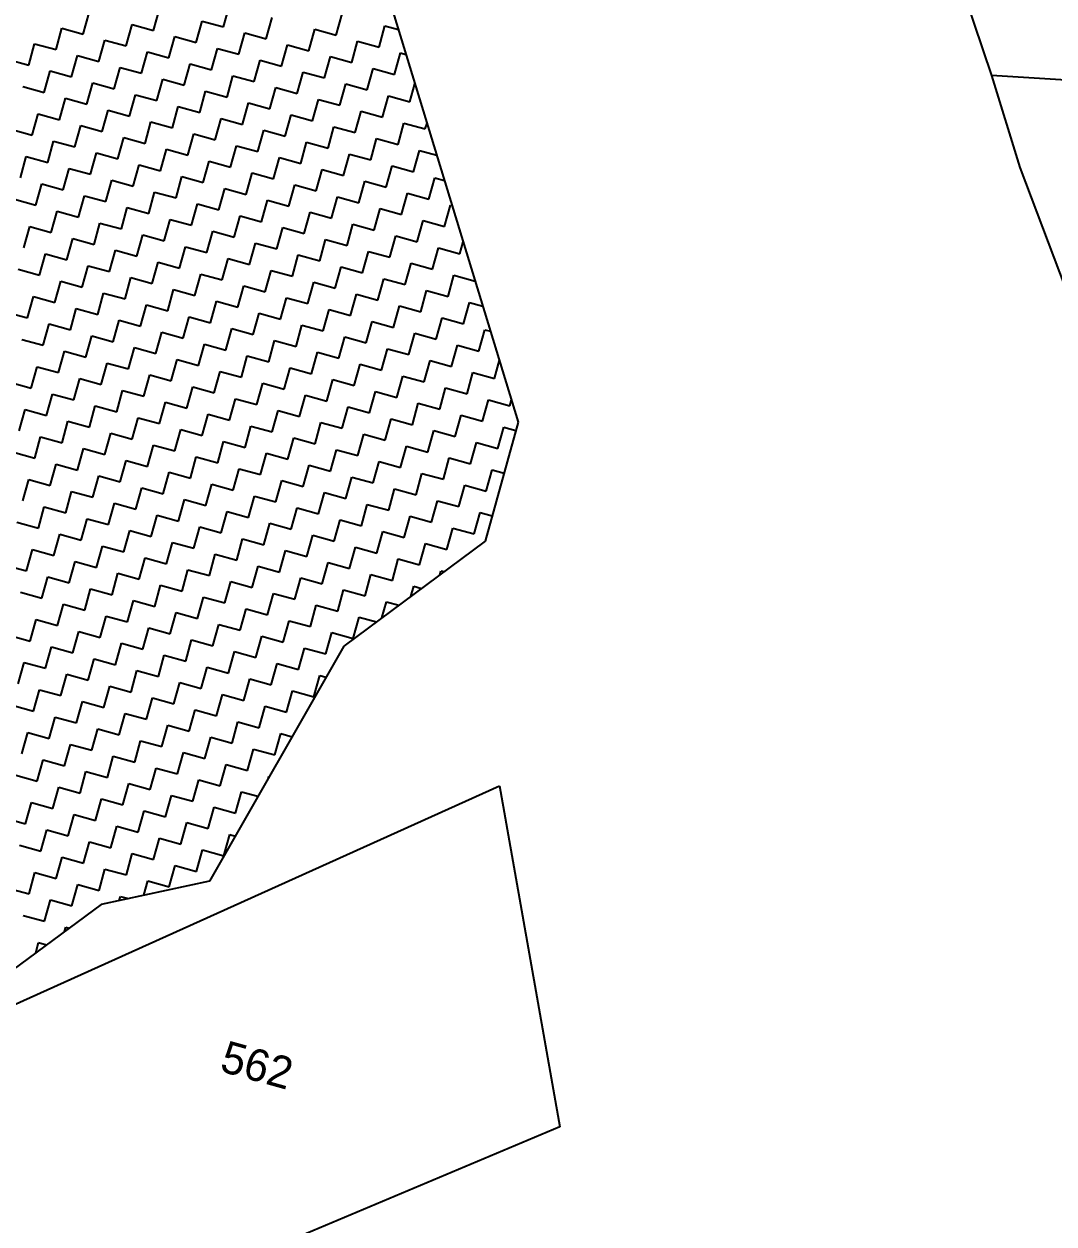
# Model space of a CAD drawing. Header units: metres. Extents: x 291974 to 293244, y 2020596 to 2023640.
# Drawn here: x 292691.4 to 292807.5, y 2022421.7 to 2022557 of the extents above; entities that cross this region are included whole.
import ezdxf
from ezdxf.enums import TextEntityAlignment as Align

# ---------------------------------------------------------------- set-up
doc = ezdxf.new("R2010")
doc.units = ezdxf.units.M
doc.header["$MEASUREMENT"] = 0
for name, color, linetype in [('POLY_HATCH', 12, 'Continuous'), ('POLY_PARCEL', 6, 'Continuous'), ('TEXT_PARCEL', 7, 'Continuous')]:
    doc.layers.add(name, color=color, linetype=linetype)
doc.styles.add('TEXT_MAP', font='')
doc.styles.get('TEXT_MAP').set_extended_font_data('Kruti Dev 050')

msp = doc.modelspace()

# ---------------------------------------------------------------- linework, layer by layer
at = {"layer": 'POLY_HATCH'}
for p, q in [((292731.63, 2022562.76), (292747.1, 2022512.11)), ((292747.1, 2022512.11), (292743.38, 2022498.7)), ((292743.38, 2022498.7), (292727.45, 2022486.86)), ((292727.45, 2022486.86), (292712.27, 2022460.36)), ((292712.27, 2022460.36), (292700.09, 2022457.72)), ((292700.09, 2022457.72), (292662.29, 2022429.86))]:
    msp.add_line(p, q, dxfattribs=at)
at = {"layer": 'POLY_HATCH', "linetype": 'Continuous'}
for p, q in [((292698.06, 2022555.85), (292698.73, 2022558.26)), ((292705.96, 2022556.26), (292706.63, 2022558.67)), ((292713.86, 2022556.66), (292714.53, 2022559.07)), ((292726.58, 2022555.73), (292727.25, 2022558.14)), ((292694.98, 2022554.11), (292695.65, 2022556.52)), ((292695.65, 2022556.52), (292698.06, 2022555.85)), ((292702.88, 2022554.52), (292703.55, 2022556.93)), ((292703.55, 2022556.93), (292705.96, 2022556.26)), ((292710.78, 2022554.92), (292711.45, 2022557.33)), ((292711.45, 2022557.33), (292713.86, 2022556.66)), ((292718.68, 2022555.33), (292719.35, 2022557.74)), ((292731.4, 2022554.39), (292732.07, 2022556.8)), ((292732.07, 2022556.8), (292733.58, 2022556.39)), ((292699.8, 2022552.78), (292700.47, 2022555.19)), ((292700.47, 2022555.19), (292702.88, 2022554.52)), ((292707.7, 2022553.18), (292708.37, 2022555.59)), ((292708.37, 2022555.59), (292710.78, 2022554.92)), ((292715.6, 2022553.58), (292716.27, 2022556)), ((292716.27, 2022556), (292718.68, 2022555.33)), ((292723.5, 2022553.99), (292724.17, 2022556.4)), ((292724.17, 2022556.4), (292726.58, 2022555.73)), ((292691.9, 2022552.37), (292692.57, 2022554.78)), ((292692.57, 2022554.78), (292694.98, 2022554.11)), ((292704.62, 2022551.44), (292705.29, 2022553.85)), ((292705.29, 2022553.85), (292707.7, 2022553.18)), ((292712.52, 2022551.84), (292713.19, 2022554.25)), ((292713.19, 2022554.25), (292715.6, 2022553.58)), ((292720.42, 2022552.25), (292721.09, 2022554.66)), ((292721.09, 2022554.66), (292723.5, 2022553.99)), ((292728.32, 2022552.65), (292728.99, 2022555.06)), ((292728.99, 2022555.06), (292731.4, 2022554.39)), ((292689.49, 2022553.04), (292691.9, 2022552.37)), ((292696.72, 2022551.03), (292697.39, 2022553.44)), ((292697.39, 2022553.44), (292699.8, 2022552.78)), ((292709.44, 2022550.1), (292710.11, 2022552.51)), ((292710.11, 2022552.51), (292712.52, 2022551.84)), ((292717.34, 2022550.51), (292718.01, 2022552.92)), ((292718.01, 2022552.92), (292720.42, 2022552.25)), ((292725.24, 2022550.91), (292725.91, 2022553.32)), ((292725.91, 2022553.32), (292728.32, 2022552.65)), ((292733.14, 2022551.32), (292733.81, 2022553.73)), ((292733.81, 2022553.73), (292734.44, 2022553.55)), ((292693.64, 2022549.29), (292694.31, 2022551.7)), ((292694.31, 2022551.7), (292696.72, 2022551.03)), ((292701.54, 2022549.7), (292702.21, 2022552.11)), ((292702.21, 2022552.11), (292704.62, 2022551.44)), ((292714.26, 2022548.76), (292714.93, 2022551.17)), ((292714.93, 2022551.17), (292717.34, 2022550.51)), ((292722.16, 2022549.17), (292722.83, 2022551.58)), ((292722.83, 2022551.58), (292725.24, 2022550.91)), ((292730.06, 2022549.57), (292730.73, 2022551.98)), ((292730.73, 2022551.98), (292733.14, 2022551.32)), ((292691.23, 2022549.96), (292693.64, 2022549.29)), ((292698.46, 2022547.95), (292699.13, 2022550.36)), ((292699.13, 2022550.36), (292701.54, 2022549.7)), ((292706.36, 2022548.36), (292707.03, 2022550.77)), ((292707.03, 2022550.77), (292709.44, 2022550.1)), ((292719.08, 2022547.43), (292719.75, 2022549.84)), ((292719.75, 2022549.84), (292722.16, 2022549.17)), ((292726.98, 2022547.83), (292727.65, 2022550.24)), ((292727.65, 2022550.24), (292730.06, 2022549.57)), ((292734.88, 2022548.24), (292735.45, 2022550.27)), ((292695.38, 2022546.21), (292696.05, 2022548.62)), ((292696.05, 2022548.62), (292698.46, 2022547.95)), ((292703.28, 2022546.62), (292703.95, 2022549.03)), ((292703.95, 2022549.03), (292706.36, 2022548.36)), ((292711.18, 2022547.02), (292711.85, 2022549.43)), ((292711.85, 2022549.43), (292714.26, 2022548.76)), ((292723.9, 2022546.09), (292724.57, 2022548.5)), ((292724.57, 2022548.5), (292726.98, 2022547.83)), ((292731.8, 2022546.49), (292732.47, 2022548.9)), ((292732.47, 2022548.9), (292734.88, 2022548.24)), ((292700.2, 2022544.88), (292700.87, 2022547.29)), ((292700.87, 2022547.29), (292703.28, 2022546.62)), ((292708.1, 2022545.28), (292708.77, 2022547.69)), ((292708.77, 2022547.69), (292711.18, 2022547.02)), ((292716, 2022545.68), (292716.67, 2022548.1)), ((292716.67, 2022548.1), (292719.08, 2022547.43)), ((292728.72, 2022544.75), (292729.39, 2022547.16)), ((292729.39, 2022547.16), (292731.8, 2022546.49)), ((292692.3, 2022544.47), (292692.97, 2022546.88)), ((292692.97, 2022546.88), (292695.38, 2022546.21)), ((292705.02, 2022543.54), (292705.69, 2022545.95)), ((292705.69, 2022545.95), (292708.1, 2022545.28)), ((292712.92, 2022543.94), (292713.59, 2022546.35)), ((292713.59, 2022546.35), (292716, 2022545.68)), ((292720.82, 2022544.35), (292721.49, 2022546.76)), ((292721.49, 2022546.76), (292723.9, 2022546.09)), ((292733.55, 2022543.42), (292734.21, 2022545.83)), ((292734.21, 2022545.83), (292736.62, 2022545.16)), ((292736.62, 2022545.16), (292736.81, 2022545.81)), ((292689.89, 2022545.14), (292692.3, 2022544.47)), ((292697.12, 2022543.13), (292697.79, 2022545.54)), ((292697.79, 2022545.54), (292700.2, 2022544.88)), ((292709.85, 2022542.2), (292710.51, 2022544.61)), ((292710.51, 2022544.61), (292712.92, 2022543.94)), ((292717.75, 2022542.61), (292718.41, 2022545.02)), ((292718.41, 2022545.02), (292720.82, 2022544.35)), ((292725.65, 2022543.01), (292726.31, 2022545.42)), ((292726.31, 2022545.42), (292728.72, 2022544.75)), ((292694.05, 2022541.39), (292694.71, 2022543.8)), ((292694.71, 2022543.8), (292697.12, 2022543.13)), ((292701.95, 2022541.8), (292702.61, 2022544.21)), ((292702.61, 2022544.21), (292705.02, 2022543.54)), ((292714.67, 2022540.86), (292715.33, 2022543.27)), ((292715.33, 2022543.27), (292717.75, 2022542.61)), ((292722.57, 2022541.27), (292723.23, 2022543.68)), ((292723.23, 2022543.68), (292725.65, 2022543.01)), ((292730.47, 2022541.67), (292731.13, 2022544.08)), ((292731.13, 2022544.08), (292733.55, 2022543.42)), ((292690.97, 2022539.65), (292691.63, 2022542.06)), ((292691.63, 2022542.06), (292694.05, 2022541.39)), ((292698.87, 2022540.05), (292699.53, 2022542.46)), ((292699.53, 2022542.46), (292701.95, 2022541.8)), ((292706.77, 2022540.46), (292707.43, 2022542.87)), ((292707.43, 2022542.87), (292709.85, 2022542.2)), ((292719.49, 2022539.53), (292720.16, 2022541.94)), ((292720.16, 2022541.94), (292722.57, 2022541.27)), ((292727.39, 2022539.93), (292728.06, 2022542.34)), ((292728.06, 2022542.34), (292730.47, 2022541.67)), ((292735.29, 2022540.34), (292735.96, 2022542.75)), ((292735.96, 2022542.75), (292737.91, 2022542.21)), ((292695.79, 2022538.31), (292696.46, 2022540.72)), ((292696.46, 2022540.72), (292698.87, 2022540.05)), ((292703.69, 2022538.72), (292704.36, 2022541.13)), ((292704.36, 2022541.13), (292706.77, 2022540.46)), ((292711.59, 2022539.12), (292712.26, 2022541.53)), ((292712.26, 2022541.53), (292714.67, 2022540.86)), ((292724.31, 2022538.19), (292724.98, 2022540.6)), ((292724.98, 2022540.6), (292727.39, 2022539.93)), ((292732.21, 2022538.59), (292732.88, 2022541)), ((292732.88, 2022541), (292735.29, 2022540.34)), ((292692.71, 2022536.57), (292693.38, 2022538.98)), ((292693.38, 2022538.98), (292695.79, 2022538.31)), ((292700.61, 2022536.98), (292701.28, 2022539.39)), ((292701.28, 2022539.39), (292703.69, 2022538.72)), ((292708.51, 2022537.38), (292709.18, 2022539.79)), ((292709.18, 2022539.79), (292711.59, 2022539.12)), ((292716.41, 2022537.78), (292717.08, 2022540.2)), ((292717.08, 2022540.2), (292719.49, 2022539.53)), ((292729.13, 2022536.85), (292729.8, 2022539.26)), ((292729.8, 2022539.26), (292732.21, 2022538.59)), ((292737.03, 2022537.26), (292737.7, 2022539.67)), ((292737.7, 2022539.67), (292738.77, 2022539.37)), ((292697.53, 2022535.23), (292698.2, 2022537.64)), ((292698.2, 2022537.64), (292700.61, 2022536.98)), ((292705.43, 2022535.64), (292706.1, 2022538.05)), ((292706.1, 2022538.05), (292708.51, 2022537.38)), ((292713.33, 2022536.04), (292714, 2022538.45)), ((292714, 2022538.45), (292716.41, 2022537.78)), ((292721.23, 2022536.45), (292721.9, 2022538.86)), ((292721.9, 2022538.86), (292724.31, 2022538.19)), ((292733.95, 2022535.52), (292734.62, 2022537.93)), ((292734.62, 2022537.93), (292737.03, 2022537.26)), ((292690.3, 2022537.24), (292692.71, 2022536.57)), ((292702.35, 2022533.9), (292703.02, 2022536.31)), ((292703.02, 2022536.31), (292705.43, 2022535.64)), ((292710.25, 2022534.3), (292710.92, 2022536.71)), ((292710.92, 2022536.71), (292713.33, 2022536.04)), ((292718.15, 2022534.71), (292718.82, 2022537.12)), ((292718.82, 2022537.12), (292721.23, 2022536.45)), ((292726.05, 2022535.11), (292726.72, 2022537.52)), ((292726.72, 2022537.52), (292729.13, 2022536.85)), ((292730.87, 2022533.77), (292731.54, 2022536.18)), ((292731.54, 2022536.18), (292733.95, 2022535.52)), ((292738.77, 2022534.18), (292739.44, 2022536.59)), ((292739.44, 2022536.59), (292739.64, 2022536.53)), ((292694.45, 2022533.49), (292695.12, 2022535.9)), ((292695.12, 2022535.9), (292697.53, 2022535.23)), ((292707.17, 2022532.56), (292707.84, 2022534.97)), ((292707.84, 2022534.97), (292710.25, 2022534.3)), ((292715.07, 2022532.96), (292715.74, 2022535.37)), ((292715.74, 2022535.37), (292718.15, 2022534.71)), ((292722.97, 2022533.37), (292723.64, 2022535.78)), ((292723.64, 2022535.78), (292726.05, 2022535.11)), ((292735.69, 2022532.44), (292736.36, 2022534.85)), ((292736.36, 2022534.85), (292738.77, 2022534.18)), ((292691.37, 2022531.75), (292692.04, 2022534.16)), ((292692.04, 2022534.16), (292694.45, 2022533.49)), ((292699.27, 2022532.15), (292699.94, 2022534.56)), ((292699.94, 2022534.56), (292702.35, 2022533.9)), ((292711.99, 2022531.22), (292712.66, 2022533.63)), ((292712.66, 2022533.63), (292715.07, 2022532.96)), ((292719.89, 2022531.63), (292720.56, 2022534.04)), ((292720.56, 2022534.04), (292722.97, 2022533.37)), ((292727.79, 2022532.03), (292728.46, 2022534.44)), ((292728.46, 2022534.44), (292730.87, 2022533.77)), ((292696.19, 2022530.41), (292696.86, 2022532.82)), ((292696.86, 2022532.82), (292699.27, 2022532.15)), ((292704.09, 2022530.82), (292704.76, 2022533.23)), ((292704.76, 2022533.23), (292707.17, 2022532.56)), ((292716.81, 2022529.88), (292717.48, 2022532.3)), ((292717.48, 2022532.3), (292719.89, 2022531.63)), ((292724.71, 2022530.29), (292725.38, 2022532.7)), ((292725.38, 2022532.7), (292727.79, 2022532.03)), ((292732.61, 2022530.69), (292733.28, 2022533.11)), ((292733.28, 2022533.11), (292735.69, 2022532.44)), ((292740.51, 2022531.1), (292740.89, 2022532.45)), ((292693.11, 2022528.67), (292693.78, 2022531.08)), ((292693.78, 2022531.08), (292696.19, 2022530.41)), ((292701.01, 2022529.08), (292701.68, 2022531.49)), ((292701.68, 2022531.49), (292704.09, 2022530.82)), ((292708.91, 2022529.48), (292709.58, 2022531.89)), ((292709.58, 2022531.89), (292711.99, 2022531.22)), ((292721.63, 2022528.55), (292722.3, 2022530.96)), ((292722.3, 2022530.96), (292724.71, 2022530.29)), ((292729.53, 2022528.95), (292730.2, 2022531.36)), ((292730.2, 2022531.36), (292732.61, 2022530.69)), ((292737.43, 2022529.36), (292738.1, 2022531.77)), ((292738.1, 2022531.77), (292740.51, 2022531.1)), ((292697.93, 2022527.33), (292698.6, 2022529.74)), ((292698.6, 2022529.74), (292701.01, 2022529.08)), ((292705.83, 2022527.74), (292706.5, 2022530.15)), ((292706.5, 2022530.15), (292708.91, 2022529.48)), ((292713.73, 2022528.14), (292714.4, 2022530.55)), ((292714.4, 2022530.55), (292716.81, 2022529.88)), ((292726.45, 2022527.21), (292727.12, 2022529.62)), ((292727.12, 2022529.62), (292729.53, 2022528.95)), ((292734.35, 2022527.62), (292735.02, 2022530.03)), ((292735.02, 2022530.03), (292737.43, 2022529.36)), ((292690.7, 2022529.34), (292693.11, 2022528.67)), ((292702.76, 2022526), (292703.42, 2022528.41)), ((292703.42, 2022528.41), (292705.83, 2022527.74)), ((292710.65, 2022526.4), (292711.32, 2022528.81)), ((292711.32, 2022528.81), (292713.73, 2022528.14)), ((292718.55, 2022526.81), (292719.22, 2022529.22)), ((292719.22, 2022529.22), (292721.63, 2022528.55)), ((292731.28, 2022525.87), (292731.94, 2022528.28)), ((292731.94, 2022528.28), (292734.35, 2022527.62)), ((292739.18, 2022526.28), (292739.84, 2022528.69)), ((292739.84, 2022528.69), (292742.24, 2022528.02)), ((292694.86, 2022525.59), (292695.52, 2022528)), ((292695.52, 2022528), (292697.93, 2022527.33)), ((292707.58, 2022524.66), (292708.24, 2022527.07)), ((292708.24, 2022527.07), (292710.65, 2022526.4)), ((292715.48, 2022525.06), (292716.14, 2022527.47)), ((292716.14, 2022527.47), (292718.55, 2022526.81)), ((292723.38, 2022525.47), (292724.04, 2022527.88)), ((292724.04, 2022527.88), (292726.45, 2022527.21)), ((292736.1, 2022524.54), (292736.77, 2022526.95)), ((292736.77, 2022526.95), (292739.18, 2022526.28)), ((292691.78, 2022523.85), (292692.44, 2022526.26)), ((292692.44, 2022526.26), (292694.86, 2022525.59)), ((292699.68, 2022524.25), (292700.34, 2022526.66)), ((292700.34, 2022526.66), (292702.76, 2022526)), ((292712.4, 2022523.32), (292713.07, 2022525.73)), ((292713.07, 2022525.73), (292715.48, 2022525.06)), ((292720.3, 2022523.73), (292720.97, 2022526.14)), ((292720.97, 2022526.14), (292723.38, 2022525.47)), ((292728.2, 2022524.13), (292728.87, 2022526.54)), ((292728.87, 2022526.54), (292731.28, 2022525.87)), ((292740.92, 2022523.2), (292741.59, 2022525.61)), ((292741.59, 2022525.61), (292743.11, 2022525.19)), ((292689.37, 2022524.52), (292691.78, 2022523.85)), ((292696.6, 2022522.51), (292697.27, 2022524.92)), ((292697.27, 2022524.92), (292699.68, 2022524.25)), ((292704.5, 2022522.92), (292705.17, 2022525.33)), ((292705.17, 2022525.33), (292707.58, 2022524.66)), ((292717.22, 2022521.99), (292717.89, 2022524.4)), ((292717.89, 2022524.4), (292720.3, 2022523.73)), ((292725.12, 2022522.39), (292725.79, 2022524.8)), ((292725.79, 2022524.8), (292728.2, 2022524.13)), ((292733.02, 2022522.79), (292733.69, 2022525.21)), ((292733.69, 2022525.21), (292736.1, 2022524.54)), ((292693.52, 2022520.77), (292694.19, 2022523.18)), ((292694.19, 2022523.18), (292696.6, 2022522.51)), ((292701.42, 2022521.18), (292702.09, 2022523.59)), ((292702.09, 2022523.59), (292704.5, 2022522.92)), ((292709.32, 2022521.58), (292709.99, 2022523.99)), ((292709.99, 2022523.99), (292712.4, 2022523.32)), ((292714.14, 2022520.24), (292714.81, 2022522.65)), ((292714.81, 2022522.65), (292717.22, 2022521.99)), ((292722.04, 2022520.65), (292722.71, 2022523.06)), ((292722.71, 2022523.06), (292725.12, 2022522.39)), ((292729.94, 2022521.05), (292730.61, 2022523.46)), ((292730.61, 2022523.46), (292733.02, 2022522.79)), ((292737.84, 2022521.46), (292738.51, 2022523.87)), ((292738.51, 2022523.87), (292740.92, 2022523.2)), ((292691.11, 2022521.44), (292693.52, 2022520.77)), ((292698.34, 2022519.43), (292699.01, 2022521.84)), ((292699.01, 2022521.84), (292701.42, 2022521.18)), ((292706.24, 2022519.84), (292706.91, 2022522.25)), ((292706.91, 2022522.25), (292709.32, 2022521.58)), ((292718.96, 2022518.91), (292719.63, 2022521.32)), ((292719.63, 2022521.32), (292722.04, 2022520.65)), ((292726.86, 2022519.31), (292727.53, 2022521.72)), ((292727.53, 2022521.72), (292729.94, 2022521.05)), ((292734.76, 2022519.72), (292735.43, 2022522.13)), ((292735.43, 2022522.13), (292737.84, 2022521.46)), ((292742.66, 2022520.12), (292743.33, 2022522.53)), ((292743.33, 2022522.53), (292743.97, 2022522.35)), ((292695.26, 2022517.69), (292695.93, 2022520.1)), ((292695.93, 2022520.1), (292698.34, 2022519.43)), ((292703.16, 2022518.1), (292703.83, 2022520.51)), ((292703.83, 2022520.51), (292706.24, 2022519.84)), ((292711.06, 2022518.5), (292711.73, 2022520.91)), ((292711.73, 2022520.91), (292714.14, 2022520.24)), ((292723.78, 2022517.57), (292724.45, 2022519.98)), ((292724.45, 2022519.98), (292726.86, 2022519.31)), ((292731.68, 2022517.97), (292732.35, 2022520.38)), ((292732.35, 2022520.38), (292734.76, 2022519.72)), ((292739.58, 2022518.38), (292740.25, 2022520.79)), ((292740.25, 2022520.79), (292742.66, 2022520.12)), ((292700.08, 2022516.35), (292700.75, 2022518.76)), ((292700.75, 2022518.76), (292703.16, 2022518.1)), ((292707.98, 2022516.76), (292708.65, 2022519.17)), ((292708.65, 2022519.17), (292711.06, 2022518.5)), ((292715.88, 2022517.16), (292716.55, 2022519.57)), ((292716.55, 2022519.57), (292718.96, 2022518.91)), ((292728.6, 2022516.23), (292729.27, 2022518.64)), ((292729.27, 2022518.64), (292731.68, 2022517.97)), ((292736.5, 2022516.64), (292737.17, 2022519.05)), ((292737.17, 2022519.05), (292739.58, 2022518.38)), ((292744.4, 2022517.04), (292744.97, 2022519.09)), ((292692.18, 2022515.95), (292692.85, 2022518.36)), ((292692.85, 2022518.36), (292695.26, 2022517.69)), ((292704.9, 2022515.02), (292705.57, 2022517.43)), ((292705.57, 2022517.43), (292707.98, 2022516.76)), ((292712.8, 2022515.42), (292713.47, 2022517.83)), ((292713.47, 2022517.83), (292715.88, 2022517.16)), ((292720.7, 2022515.83), (292721.37, 2022518.24)), ((292721.37, 2022518.24), (292723.78, 2022517.57)), ((292733.42, 2022514.89), (292734.09, 2022517.31)), ((292734.09, 2022517.31), (292736.5, 2022516.64)), ((292741.32, 2022515.3), (292741.99, 2022517.71)), ((292741.99, 2022517.71), (292744.4, 2022517.04)), ((292689.77, 2022516.62), (292692.18, 2022515.95)), ((292697, 2022514.61), (292697.67, 2022517.02)), ((292697.67, 2022517.02), (292700.08, 2022516.35)), ((292709.72, 2022513.68), (292710.39, 2022516.09)), ((292710.39, 2022516.09), (292712.8, 2022515.42)), ((292717.62, 2022514.09), (292718.29, 2022516.5)), ((292718.29, 2022516.5), (292720.7, 2022515.83)), ((292725.52, 2022514.49), (292726.19, 2022516.9)), ((292726.19, 2022516.9), (292728.6, 2022516.23)), ((292738.24, 2022513.56), (292738.91, 2022515.97)), ((292738.91, 2022515.97), (292741.32, 2022515.3)), ((292693.92, 2022512.87), (292694.59, 2022515.28)), ((292694.59, 2022515.28), (292697, 2022514.61)), ((292701.82, 2022513.28), (292702.49, 2022515.69)), ((292702.49, 2022515.69), (292704.9, 2022515.02)), ((292714.54, 2022512.34), (292715.21, 2022514.75)), ((292715.21, 2022514.75), (292717.62, 2022514.09)), ((292722.44, 2022512.75), (292723.11, 2022515.16)), ((292723.11, 2022515.16), (292725.52, 2022514.49)), ((292730.34, 2022513.15), (292731.01, 2022515.56)), ((292731.01, 2022515.56), (292733.42, 2022514.89)), ((292743.06, 2022512.22), (292743.73, 2022514.63)), ((292743.73, 2022514.63), (292746.14, 2022513.96)), ((292746.14, 2022513.96), (292746.33, 2022514.63)), ((292690.84, 2022511.13), (292691.51, 2022513.54)), ((292691.51, 2022513.54), (292693.92, 2022512.87)), ((292698.74, 2022511.53), (292699.41, 2022513.94)), ((292699.41, 2022513.94), (292701.82, 2022513.28)), ((292706.64, 2022511.94), (292707.31, 2022514.35)), ((292707.31, 2022514.35), (292709.72, 2022513.68)), ((292719.36, 2022511.01), (292720.03, 2022513.42)), ((292720.03, 2022513.42), (292722.44, 2022512.75)), ((292727.26, 2022511.41), (292727.93, 2022513.82)), ((292727.93, 2022513.82), (292730.34, 2022513.15)), ((292735.16, 2022511.82), (292735.83, 2022514.23)), ((292735.83, 2022514.23), (292738.24, 2022513.56)), ((292695.66, 2022509.79), (292696.33, 2022512.2)), ((292696.33, 2022512.2), (292698.74, 2022511.53)), ((292703.56, 2022510.2), (292704.23, 2022512.61)), ((292704.23, 2022512.61), (292706.64, 2022511.94)), ((292711.46, 2022510.6), (292712.13, 2022513.01)), ((292712.13, 2022513.01), (292714.54, 2022512.34)), ((292724.19, 2022509.67), (292724.85, 2022512.08)), ((292724.85, 2022512.08), (292727.26, 2022511.41)), ((292732.09, 2022510.07), (292732.75, 2022512.48)), ((292732.75, 2022512.48), (292735.16, 2022511.82)), ((292739.99, 2022510.48), (292740.65, 2022512.89)), ((292740.65, 2022512.89), (292743.06, 2022512.22)), ((292700.49, 2022508.45), (292701.15, 2022510.86)), ((292701.15, 2022510.86), (292703.56, 2022510.2)), ((292708.39, 2022508.86), (292709.05, 2022511.27)), ((292709.05, 2022511.27), (292711.46, 2022510.6)), ((292716.29, 2022509.26), (292716.95, 2022511.67)), ((292716.95, 2022511.67), (292719.36, 2022511.01)), ((292729.01, 2022508.33), (292729.67, 2022510.74)), ((292729.67, 2022510.74), (292732.09, 2022510.07)), ((292736.91, 2022508.74), (292737.57, 2022511.15)), ((292737.57, 2022511.15), (292739.99, 2022510.48)), ((292744.81, 2022509.14), (292745.47, 2022511.55)), ((292745.47, 2022511.55), (292746.84, 2022511.17)), ((292692.59, 2022508.05), (292693.25, 2022510.46)), ((292693.25, 2022510.46), (292695.66, 2022509.79)), ((292697.41, 2022506.71), (292698.08, 2022509.12)), ((292698.08, 2022509.12), (292700.49, 2022508.45)), ((292705.31, 2022507.12), (292705.98, 2022509.53)), ((292705.98, 2022509.53), (292708.39, 2022508.86)), ((292713.21, 2022507.52), (292713.88, 2022509.93)), ((292713.88, 2022509.93), (292716.29, 2022509.26)), ((292721.11, 2022507.93), (292721.78, 2022510.34)), ((292721.78, 2022510.34), (292724.19, 2022509.67)), ((292733.83, 2022506.99), (292734.5, 2022509.41)), ((292734.5, 2022509.41), (292736.91, 2022508.74)), ((292741.73, 2022507.4), (292742.4, 2022509.81)), ((292742.4, 2022509.81), (292744.81, 2022509.14)), ((292690.18, 2022508.72), (292692.59, 2022508.05)), ((292702.23, 2022505.38), (292702.9, 2022507.79)), ((292702.9, 2022507.79), (292705.31, 2022507.12)), ((292710.13, 2022505.78), (292710.8, 2022508.19)), ((292710.8, 2022508.19), (292713.21, 2022507.52)), ((292718.03, 2022506.19), (292718.7, 2022508.6)), ((292718.7, 2022508.6), (292721.11, 2022507.93)), ((292725.93, 2022506.59), (292726.6, 2022509)), ((292726.6, 2022509), (292729.01, 2022508.33)), ((292738.65, 2022505.66), (292739.32, 2022508.07)), ((292739.32, 2022508.07), (292741.73, 2022507.4)), ((292694.33, 2022504.97), (292695, 2022507.38)), ((292695, 2022507.38), (292697.41, 2022506.71)), ((292707.05, 2022504.04), (292707.72, 2022506.45)), ((292707.72, 2022506.45), (292710.13, 2022505.78)), ((292714.95, 2022504.44), (292715.62, 2022506.85)), ((292715.62, 2022506.85), (292718.03, 2022506.19)), ((292722.85, 2022504.85), (292723.52, 2022507.26)), ((292723.52, 2022507.26), (292725.93, 2022506.59)), ((292730.75, 2022505.25), (292731.42, 2022507.66)), ((292731.42, 2022507.66), (292733.83, 2022506.99)), ((292743.47, 2022504.32), (292744.14, 2022506.73)), ((292744.14, 2022506.73), (292745.5, 2022506.35)), ((292691.25, 2022503.23), (292691.92, 2022505.64)), ((292691.92, 2022505.64), (292694.33, 2022504.97)), ((292699.15, 2022503.63), (292699.82, 2022506.04)), ((292699.82, 2022506.04), (292702.23, 2022505.38)), ((292711.87, 2022502.7), (292712.54, 2022505.11)), ((292712.54, 2022505.11), (292714.95, 2022504.44)), ((292719.77, 2022503.11), (292720.44, 2022505.52)), ((292720.44, 2022505.52), (292722.85, 2022504.85)), ((292727.67, 2022503.51), (292728.34, 2022505.92)), ((292728.34, 2022505.92), (292730.75, 2022505.25)), ((292735.57, 2022503.92), (292736.24, 2022506.33)), ((292736.24, 2022506.33), (292738.65, 2022505.66)), ((292696.07, 2022501.89), (292696.74, 2022504.3)), ((292696.74, 2022504.3), (292699.15, 2022503.63)), ((292703.97, 2022502.3), (292704.64, 2022504.71)), ((292704.64, 2022504.71), (292707.05, 2022504.04)), ((292716.69, 2022501.36), (292717.36, 2022503.77)), ((292717.36, 2022503.77), (292719.77, 2022503.11)), ((292724.59, 2022501.77), (292725.26, 2022504.18)), ((292725.26, 2022504.18), (292727.67, 2022503.51)), ((292732.49, 2022502.17), (292733.16, 2022504.58)), ((292733.16, 2022504.58), (292735.57, 2022503.92)), ((292740.39, 2022502.58), (292741.06, 2022504.99)), ((292741.06, 2022504.99), (292743.47, 2022504.32)), ((292692.99, 2022500.15), (292693.66, 2022502.56)), ((292693.66, 2022502.56), (292696.07, 2022501.89)), ((292700.89, 2022500.55), (292701.56, 2022502.97)), ((292701.56, 2022502.97), (292703.97, 2022502.3)), ((292708.79, 2022500.96), (292709.46, 2022503.37)), ((292709.46, 2022503.37), (292711.87, 2022502.7)), ((292721.51, 2022500.03), (292722.18, 2022502.44)), ((292722.18, 2022502.44), (292724.59, 2022501.77)), ((292729.41, 2022500.43), (292730.08, 2022502.84)), ((292730.08, 2022502.84), (292732.49, 2022502.17)), ((292737.31, 2022500.84), (292737.98, 2022503.25)), ((292737.98, 2022503.25), (292740.39, 2022502.58)), ((292697.81, 2022498.81), (292698.48, 2022501.22)), ((292698.48, 2022501.22), (292700.89, 2022500.55)), ((292705.71, 2022499.22), (292706.38, 2022501.63)), ((292706.38, 2022501.63), (292708.79, 2022500.96)), ((292713.61, 2022499.62), (292714.28, 2022502.03)), ((292714.28, 2022502.03), (292716.69, 2022501.36)), ((292726.33, 2022498.69), (292727, 2022501.1)), ((292727, 2022501.1), (292729.41, 2022500.43)), ((292734.23, 2022499.09), (292734.9, 2022501.51)), ((292734.9, 2022501.51), (292737.31, 2022500.84)), ((292742.13, 2022499.5), (292742.8, 2022501.91)), ((292742.8, 2022501.91), (292744.17, 2022501.53)), ((292690.58, 2022500.82), (292692.99, 2022500.15)), ((292702.63, 2022497.48), (292703.3, 2022499.89)), ((292703.3, 2022499.89), (292705.71, 2022499.22)), ((292710.53, 2022497.88), (292711.2, 2022500.29)), ((292711.2, 2022500.29), (292713.61, 2022499.62)), ((292718.43, 2022498.29), (292719.1, 2022500.7)), ((292719.1, 2022500.7), (292721.51, 2022500.03)), ((292731.15, 2022497.35), (292731.82, 2022499.76)), ((292731.82, 2022499.76), (292734.23, 2022499.09)), ((292739.05, 2022497.76), (292739.72, 2022500.17)), ((292739.72, 2022500.17), (292742.13, 2022499.5)), ((292694.73, 2022497.07), (292695.4, 2022499.48)), ((292695.4, 2022499.48), (292697.81, 2022498.81)), ((292707.45, 2022496.14), (292708.12, 2022498.55)), ((292708.12, 2022498.55), (292710.53, 2022497.88)), ((292715.35, 2022496.54), (292716.02, 2022498.95)), ((292716.02, 2022498.95), (292718.43, 2022498.29)), ((292723.25, 2022496.95), (292723.92, 2022499.36)), ((292723.92, 2022499.36), (292726.33, 2022498.69)), ((292735.97, 2022496.02), (292736.64, 2022498.43)), ((292736.64, 2022498.43), (292739.05, 2022497.76)), ((292691.65, 2022495.33), (292692.32, 2022497.74)), ((292692.32, 2022497.74), (292694.73, 2022497.07)), ((292699.55, 2022495.73), (292700.22, 2022498.14)), ((292700.22, 2022498.14), (292702.63, 2022497.48)), ((292712.27, 2022494.8), (292712.94, 2022497.21)), ((292712.94, 2022497.21), (292715.35, 2022496.54)), ((292720.17, 2022495.21), (292720.84, 2022497.62)), ((292720.84, 2022497.62), (292723.25, 2022496.95)), ((292728.07, 2022495.61), (292728.74, 2022498.02)), ((292728.74, 2022498.02), (292731.15, 2022497.35)), ((292689.24, 2022496), (292691.65, 2022495.33)), ((292696.47, 2022493.99), (292697.14, 2022496.4)), ((292697.14, 2022496.4), (292699.55, 2022495.73)), ((292704.37, 2022494.4), (292705.04, 2022496.81)), ((292705.04, 2022496.81), (292707.45, 2022496.14)), ((292717.1, 2022493.46), (292717.76, 2022495.87)), ((292717.76, 2022495.87), (292720.17, 2022495.21)), ((292725, 2022493.87), (292725.66, 2022496.28)), ((292725.66, 2022496.28), (292728.07, 2022495.61)), ((292732.9, 2022494.27), (292733.56, 2022496.68)), ((292733.56, 2022496.68), (292735.97, 2022496.02)), ((292693.4, 2022492.25), (292694.06, 2022494.66)), ((292694.06, 2022494.66), (292696.47, 2022493.99)), ((292701.3, 2022492.65), (292701.96, 2022495.07)), ((292701.96, 2022495.07), (292704.37, 2022494.4)), ((292709.2, 2022493.06), (292709.86, 2022495.47)), ((292709.86, 2022495.47), (292712.27, 2022494.8)), ((292721.92, 2022492.13), (292722.58, 2022494.54)), ((292722.58, 2022494.54), (292725, 2022493.87)), ((292729.82, 2022492.53), (292730.48, 2022494.94)), ((292730.48, 2022494.94), (292732.9, 2022494.27)), ((292738.26, 2022494.89), (292738.38, 2022495.35)), ((292738.38, 2022495.35), (292738.74, 2022495.25)), ((292690.99, 2022492.92), (292693.4, 2022492.25)), ((292698.22, 2022490.91), (292698.88, 2022493.32)), ((292698.88, 2022493.32), (292701.3, 2022492.65)), ((292706.12, 2022491.32), (292706.78, 2022493.73)), ((292706.78, 2022493.73), (292709.2, 2022493.06)), ((292714.02, 2022491.72), (292714.68, 2022494.13)), ((292714.68, 2022494.13), (292717.1, 2022493.46)), ((292726.74, 2022490.79), (292727.41, 2022493.2)), ((292727.41, 2022493.2), (292729.82, 2022492.53)), ((292734.99, 2022492.46), (292735.31, 2022493.61)), ((292735.31, 2022493.61), (292736.2, 2022493.36)), ((292695.14, 2022489.17), (292695.81, 2022491.58)), ((292695.81, 2022491.58), (292698.22, 2022490.91)), ((292703.04, 2022489.58), (292703.71, 2022491.99)), ((292703.71, 2022491.99), (292706.12, 2022491.32)), ((292710.94, 2022489.98), (292711.61, 2022492.39)), ((292711.61, 2022492.39), (292714.02, 2022491.72)), ((292718.84, 2022490.39), (292719.51, 2022492.8)), ((292719.51, 2022492.8), (292721.92, 2022492.13)), ((292731.72, 2022490.03), (292732.23, 2022491.86)), ((292732.23, 2022491.86), (292733.65, 2022491.47)), ((292699.96, 2022487.83), (292700.63, 2022490.24)), ((292700.63, 2022490.24), (292703.04, 2022489.58)), ((292707.86, 2022488.24), (292708.53, 2022490.65)), ((292708.53, 2022490.65), (292710.94, 2022489.98)), ((292715.76, 2022488.64), (292716.43, 2022491.05)), ((292716.43, 2022491.05), (292718.84, 2022490.39)), ((292723.66, 2022489.05), (292724.33, 2022491.46)), ((292724.33, 2022491.46), (292726.74, 2022490.79)), ((292692.06, 2022487.43), (292692.73, 2022489.84)), ((292692.73, 2022489.84), (292695.14, 2022489.17)), ((292704.78, 2022486.5), (292705.45, 2022488.91)), ((292705.45, 2022488.91), (292707.86, 2022488.24)), ((292712.68, 2022486.9), (292713.35, 2022489.31)), ((292713.35, 2022489.31), (292715.76, 2022488.64)), ((292720.58, 2022487.31), (292721.25, 2022489.72)), ((292721.25, 2022489.72), (292723.66, 2022489.05)), ((292728.48, 2022487.71), (292729.15, 2022490.12)), ((292729.15, 2022490.12), (292731.11, 2022489.58)), ((292689.65, 2022488.1), (292692.06, 2022487.43)), ((292696.88, 2022486.09), (292697.55, 2022488.5)), ((292697.55, 2022488.5), (292699.96, 2022487.83)), ((292709.6, 2022485.16), (292710.27, 2022487.57)), ((292710.27, 2022487.57), (292712.68, 2022486.9)), ((292717.5, 2022485.56), (292718.17, 2022487.97)), ((292718.17, 2022487.97), (292720.58, 2022487.31)), ((292725.4, 2022485.97), (292726.07, 2022488.38)), ((292726.07, 2022488.38), (292728.48, 2022487.71)), ((292693.8, 2022484.35), (292694.47, 2022486.76)), ((292694.47, 2022486.76), (292696.88, 2022486.09)), ((292701.7, 2022484.75), (292702.37, 2022487.17)), ((292702.37, 2022487.17), (292704.78, 2022486.5)), ((292714.42, 2022483.82), (292715.09, 2022486.23)), ((292715.09, 2022486.23), (292717.5, 2022485.56)), ((292722.32, 2022484.23), (292722.99, 2022486.64)), ((292722.99, 2022486.64), (292725.4, 2022485.97)), ((292690.72, 2022482.61), (292691.39, 2022485.02)), ((292691.39, 2022485.02), (292693.8, 2022484.35)), ((292698.62, 2022483.01), (292699.29, 2022485.42)), ((292699.29, 2022485.42), (292701.7, 2022484.75)), ((292706.52, 2022483.42), (292707.19, 2022485.83)), ((292707.19, 2022485.83), (292709.6, 2022485.16)), ((292719.24, 2022482.49), (292719.91, 2022484.9)), ((292719.91, 2022484.9), (292722.32, 2022484.23)), ((292695.54, 2022481.27), (292696.21, 2022483.68)), ((292696.21, 2022483.68), (292698.62, 2022483.01)), ((292703.44, 2022481.68), (292704.11, 2022484.09)), ((292704.11, 2022484.09), (292706.52, 2022483.42)), ((292711.34, 2022482.08), (292712.01, 2022484.49)), ((292712.01, 2022484.49), (292714.42, 2022483.82)), ((292724.06, 2022481.15), (292724.73, 2022483.56)), ((292724.73, 2022483.56), (292725.44, 2022483.36)), ((292700.36, 2022479.93), (292701.03, 2022482.34)), ((292701.03, 2022482.34), (292703.44, 2022481.68)), ((292708.26, 2022480.34), (292708.93, 2022482.75)), ((292708.93, 2022482.75), (292711.34, 2022482.08)), ((292716.16, 2022480.74), (292716.83, 2022483.15)), ((292716.83, 2022483.15), (292719.24, 2022482.49)), ((292692.46, 2022479.53), (292693.13, 2022481.94)), ((292693.13, 2022481.94), (292695.54, 2022481.27)), ((292705.18, 2022478.6), (292705.85, 2022481.01)), ((292705.85, 2022481.01), (292708.26, 2022480.34)), ((292713.08, 2022479), (292713.75, 2022481.41)), ((292713.75, 2022481.41), (292716.16, 2022480.74)), ((292720.98, 2022479.41), (292721.65, 2022481.82)), ((292721.65, 2022481.82), (292724.06, 2022481.15)), ((292690.05, 2022480.2), (292692.46, 2022479.53)), ((292697.28, 2022478.19), (292697.95, 2022480.6)), ((292697.95, 2022480.6), (292700.36, 2022479.93)), ((292710, 2022477.26), (292710.67, 2022479.67)), ((292710.67, 2022479.67), (292713.08, 2022479)), ((292717.9, 2022477.66), (292718.57, 2022480.07)), ((292718.57, 2022480.07), (292720.98, 2022479.41)), ((292694.21, 2022476.45), (292694.87, 2022478.86)), ((292694.87, 2022478.86), (292697.28, 2022478.19)), ((292702.11, 2022476.85), (292702.77, 2022479.27)), ((292702.77, 2022479.27), (292705.18, 2022478.6)), ((292714.83, 2022475.92), (292715.49, 2022478.33)), ((292715.49, 2022478.33), (292717.9, 2022477.66)), ((292691.13, 2022474.71), (292691.79, 2022477.12)), ((292691.79, 2022477.12), (292694.21, 2022476.45)), ((292699.03, 2022475.11), (292699.69, 2022477.52)), ((292699.69, 2022477.52), (292702.11, 2022476.85)), ((292706.93, 2022475.52), (292707.59, 2022477.93)), ((292707.59, 2022477.93), (292710, 2022477.26)), ((292719.65, 2022474.59), (292720.32, 2022477)), ((292720.32, 2022477), (292721.59, 2022476.64)), ((292695.95, 2022473.37), (292696.62, 2022475.78)), ((292696.62, 2022475.78), (292699.03, 2022475.11)), ((292703.85, 2022473.78), (292704.52, 2022476.19)), ((292704.52, 2022476.19), (292706.93, 2022475.52)), ((292711.75, 2022474.18), (292712.42, 2022476.59)), ((292712.42, 2022476.59), (292714.83, 2022475.92)), ((292692.87, 2022471.63), (292693.54, 2022474.04)), ((292693.54, 2022474.04), (292695.95, 2022473.37)), ((292700.77, 2022472.03), (292701.44, 2022474.44)), ((292701.44, 2022474.44), (292703.85, 2022473.78)), ((292708.67, 2022472.44), (292709.34, 2022474.85)), ((292709.34, 2022474.85), (292711.75, 2022474.18)), ((292716.57, 2022472.84), (292717.24, 2022475.25)), ((292717.24, 2022475.25), (292719.65, 2022474.59)), ((292697.69, 2022470.29), (292698.36, 2022472.7)), ((292698.36, 2022472.7), (292700.77, 2022472.03)), ((292705.59, 2022470.7), (292706.26, 2022473.11)), ((292706.26, 2022473.11), (292708.67, 2022472.44)), ((292713.49, 2022471.1), (292714.16, 2022473.51)), ((292714.16, 2022473.51), (292716.57, 2022472.84)), ((292690.46, 2022472.3), (292692.87, 2022471.63)), ((292702.51, 2022468.95), (292703.18, 2022471.37)), ((292703.18, 2022471.37), (292705.59, 2022470.7)), ((292710.41, 2022469.36), (292711.08, 2022471.77)), ((292711.08, 2022471.77), (292713.49, 2022471.1)), ((292718.93, 2022471.99), (292718.98, 2022472.18)), ((292718.98, 2022472.18), (292719.03, 2022472.16)), ((292694.61, 2022468.55), (292695.28, 2022470.96)), ((292695.28, 2022470.96), (292697.69, 2022470.29)), ((292707.33, 2022467.62), (292708, 2022470.03)), ((292708, 2022470.03), (292710.41, 2022469.36)), ((292715.23, 2022468.02), (292715.9, 2022470.43)), ((292715.9, 2022470.43), (292717.74, 2022469.92)), ((292691.53, 2022466.81), (292692.2, 2022469.22)), ((292692.2, 2022469.22), (292694.61, 2022468.55)), ((292699.43, 2022467.21), (292700.1, 2022469.62)), ((292700.1, 2022469.62), (292702.51, 2022468.95)), ((292712.15, 2022466.28), (292712.82, 2022468.69)), ((292712.82, 2022468.69), (292715.23, 2022468.02)), ((292689.12, 2022467.48), (292691.53, 2022466.81)), ((292696.35, 2022465.47), (292697.02, 2022467.88)), ((292697.02, 2022467.88), (292699.43, 2022467.21)), ((292704.25, 2022465.88), (292704.92, 2022468.29)), ((292704.92, 2022468.29), (292707.33, 2022467.62)), ((292693.27, 2022463.73), (292693.94, 2022466.14)), ((292693.94, 2022466.14), (292696.35, 2022465.47)), ((292701.17, 2022464.13), (292701.84, 2022466.54)), ((292701.84, 2022466.54), (292704.25, 2022465.88)), ((292709.07, 2022464.54), (292709.74, 2022466.95)), ((292709.74, 2022466.95), (292712.15, 2022466.28)), ((292698.09, 2022462.39), (292698.76, 2022464.8)), ((292698.76, 2022464.8), (292701.17, 2022464.13)), ((292705.99, 2022462.8), (292706.66, 2022465.21)), ((292706.66, 2022465.21), (292709.07, 2022464.54)), ((292713.9, 2022463.21), (292714.56, 2022465.61)), ((292714.56, 2022465.61), (292715.18, 2022465.44)), ((292690.86, 2022464.4), (292693.27, 2022463.73)), ((292702.91, 2022461.05), (292703.58, 2022463.47)), ((292703.58, 2022463.47), (292705.99, 2022462.8)), ((292710.81, 2022461.46), (292711.48, 2022463.87)), ((292711.48, 2022463.87), (292713.89, 2022463.2)), ((292695.01, 2022460.65), (292695.68, 2022463.06)), ((292695.68, 2022463.06), (292698.09, 2022462.39)), ((292707.74, 2022459.72), (292708.4, 2022462.13)), ((292708.4, 2022462.13), (292710.81, 2022461.46)), ((292691.94, 2022458.91), (292692.6, 2022461.32)), ((292692.6, 2022461.32), (292695.01, 2022460.65)), ((292699.84, 2022459.31), (292700.5, 2022461.72)), ((292700.5, 2022461.72), (292702.91, 2022461.05)), ((292689.53, 2022459.58), (292691.94, 2022458.91)), ((292696.76, 2022457.57), (292697.43, 2022459.98)), ((292697.43, 2022459.98), (292699.84, 2022459.31)), ((292704.87, 2022458.76), (292705.33, 2022460.39)), ((292705.33, 2022460.39), (292707.74, 2022459.72)), ((292693.68, 2022455.83), (292694.35, 2022458.24)), ((292694.35, 2022458.24), (292696.76, 2022457.57)), ((292702.11, 2022458.16), (292702.25, 2022458.64)), ((292702.25, 2022458.64), (292703.17, 2022458.39)), ((292691.27, 2022456.5), (292693.68, 2022455.83)), ((292695.95, 2022454.67), (292696.09, 2022455.16)), ((292696.09, 2022455.16), (292696.47, 2022455.05)), ((292692.69, 2022452.27), (292693.01, 2022453.42)), ((292693.01, 2022453.42), (292693.91, 2022453.17))]:
    msp.add_line(p, q, dxfattribs=at)
at = {"layer": 'POLY_PARCEL'}
for p, q in [((292791.42, 2022578.18), (292800.47, 2022551.18)), ((292856.12, 2022547.84), (292800.47, 2022551.18)), ((292800.47, 2022551.18), (292803.65, 2022540.83)), ((292803.65, 2022540.83), (292827.23, 2022478.25)), ((292683.64, 2022443.43), (292744.98, 2022471.11)), ((292744.98, 2022471.11), (292751.8, 2022432.65)), ((292751.8, 2022432.65), (292686.14, 2022405.05))]:
    msp.add_line(p, q, dxfattribs=at)

# ---------------------------------------------------------------- texts
at = {"layer": 'TEXT_PARCEL', "style": 'TEXT_MAP'}
msp.add_text('562', height=3.602, rotation=344.4986, dxfattribs=at).set_placement((292717.18, 2022437.89), align=Align.CENTER)

doc.saveas('drawing.dxf')
